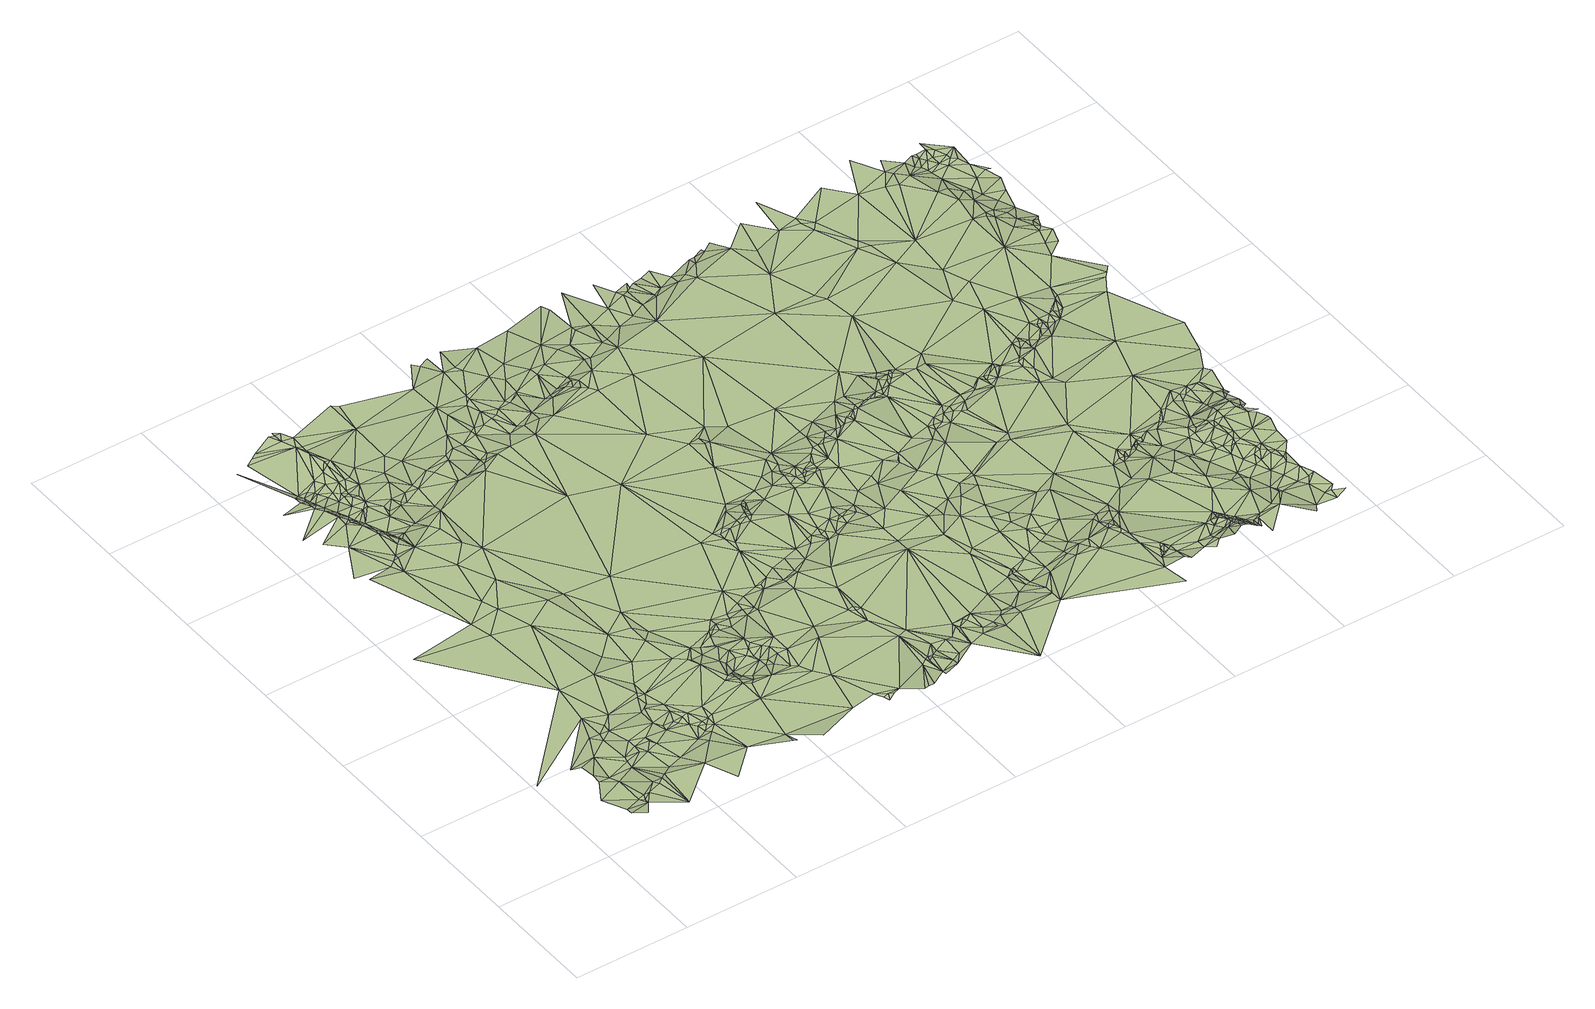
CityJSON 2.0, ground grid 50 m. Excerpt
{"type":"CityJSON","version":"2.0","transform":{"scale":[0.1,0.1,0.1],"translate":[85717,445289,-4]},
"CityObjects":{
"terrain1":{"type":"TINRelief","geometry":[{"type":"CompositeSurface","lod":"1","boundaries":[[[0,1,2]],[[3,2,4]],[[3,4,5]],[[0,2,3]],[[6,7,1]],[[6,1,0]],[[8,7,9]],[[0,3,10]],[[0,10,11]],[[6,9,7]],[[12,10,3]],[[6,0,11]],[[13,14,15]],[[11,10,12]],[[13,15,8]],[[13,8,9]],[[12,3,16]],[[6,11,17]],[[11,12,17]],[[6,18,9]],[[19,14,13]],[[12,16,20]],[[13,9,21]],[[12,20,17]],[[6,17,18]],[[18,21,9]],[[22,23,24]],[[25,20,16]],[[24,14,19]],[[17,20,25]],[[17,25,18]],[[13,21,26]],[[25,16,27]],[[13,26,28]],[[19,13,28]],[[25,27,18]],[[29,21,18]],[[29,26,21]],[[27,30,18]],[[19,28,31]],[[32,27,16]],[[28,26,33]],[[24,19,31]],[[29,34,26]],[[35,29,18]],[[30,35,18]],[[33,26,34]],[[31,28,36]],[[28,33,36]],[[24,31,37]],[[37,31,36]],[[35,34,29]],[[32,30,27]],[[38,33,34]],[[39,35,30]],[[35,40,34]],[[24,37,41]],[[37,36,41]],[[38,34,40]],[[22,42,43]],[[39,30,32]],[[22,24,41]],[[44,35,39]],[[44,40,35]],[[36,33,45]],[[38,40,44]],[[38,45,33]],[[46,43,42]],[[41,36,47]],[[38,44,48]],[[49,44,39]],[[47,36,45]],[[50,39,32]],[[38,48,45]],[[22,41,51]],[[48,44,49]],[[52,53,32]],[[49,39,50]],[[45,48,54]],[[55,41,47]],[[47,45,56]],[[57,54,48]],[[50,32,53]],[[58,41,55]],[[58,51,41]],[[59,45,54]],[[22,60,42]],[[57,48,61]],[[59,56,45]],[[48,49,62]],[[63,47,56]],[[64,65,46]],[[59,54,57]],[[61,48,62]],[[22,51,60]],[[55,47,63]],[[66,67,68]],[[49,50,69]],[[46,42,70]],[[57,61,71]],[[72,63,56]],[[73,62,49]],[[73,49,74]],[[49,69,74]],[[66,65,64]],[[72,56,59]],[[59,57,71]],[[69,50,53]],[[61,62,71]],[[55,63,75]],[[58,55,75]],[[72,75,63]],[[76,51,58]],[[73,74,77]],[[73,78,62]],[[79,71,62]],[[79,59,71]],[[64,46,80]],[[72,59,79]],[[74,69,81]],[[79,62,78]],[[76,58,75]],[[73,77,78]],[[81,69,53]],[[77,74,81]],[[70,42,60]],[[80,46,70]],[[82,67,66]],[[83,84,67]],[[82,66,64]],[[77,85,78]],[[79,78,85]],[[77,81,85]],[[72,79,86]],[[87,67,82]],[[51,88,60]],[[82,64,89]],[[90,51,76]],[[91,92,93]],[[94,85,81]],[[79,85,86]],[[95,91,93]],[[83,95,84]],[[87,82,89]],[[96,81,53]],[[90,88,51]],[[97,98,99]],[[97,99,92]],[[86,85,94]],[[100,67,87]],[[83,67,101]],[[89,64,102]],[[64,80,103]],[[100,101,67]],[[76,75,104]],[[72,105,75]],[[96,53,106]],[[87,89,102]],[[107,98,97]],[[108,109,98]],[[109,110,111]],[[80,70,112]],[[108,98,107]],[[113,97,92]],[[114,100,87]],[[113,107,97]],[[83,115,95]],[[95,116,91]],[[70,60,117]],[[118,60,88]],[[83,119,115]],[[91,120,92]],[[102,64,103]],[[83,101,119]],[[121,109,108]],[[122,94,81]],[[114,87,102]],[[120,113,92]],[[123,108,107]],[[72,86,105]],[[113,124,107]],[[121,110,109]],[[95,125,116]],[[116,126,91]],[[123,107,124]],[[101,127,119]],[[128,115,119]],[[123,121,108]],[[90,76,104]],[[126,120,91]],[[115,129,95]],[[127,128,119]],[[120,124,113]],[[100,130,101]],[[90,118,88]],[[125,126,116]],[[129,125,95]],[[114,131,100]],[[103,80,112]],[[100,132,130]],[[128,133,115]],[[134,127,101]],[[100,131,132]],[[134,101,130]],[[122,81,96]],[[135,131,114]],[[96,106,136]],[[133,129,115]],[[137,86,94]],[[127,138,128]],[[139,110,121]],[[135,114,102]],[[129,126,125]],[[138,133,128]],[[134,138,127]],[[123,140,121]],[[141,130,132]],[[123,124,142]],[[112,70,117]],[[131,141,132]],[[120,143,124]],[[134,130,141]],[[117,60,118]],[[135,144,131]],[[135,102,145]],[[126,146,120]],[[147,141,131]],[[140,139,121]],[[144,147,131]],[[135,145,144]],[[123,142,140]],[[104,75,148]],[[129,149,126]],[[142,124,143]],[[150,110,139]],[[151,129,133]],[[151,133,138]],[[146,143,120]],[[152,145,102]],[[151,138,134]],[[75,105,148]],[[152,141,147]],[[152,144,145]],[[152,147,144]],[[149,146,126]],[[153,154,110]],[[90,155,118]],[[140,150,139]],[[134,141,156]],[[151,149,129]],[[157,142,143]],[[142,158,140]],[[137,94,122]],[[102,103,159]],[[160,105,86]],[[157,143,146]],[[90,104,155]],[[153,161,154]],[[160,86,137]],[[151,134,162]],[[157,158,142]],[[152,163,141]],[[158,150,140]],[[150,153,110]],[[149,164,146]],[[157,146,165]],[[152,102,166]],[[134,156,162]],[[165,146,164]],[[167,103,112]],[[153,168,161]],[[156,141,163]],[[149,169,164]],[[151,170,149]],[[112,117,171]],[[117,118,171]],[[170,169,149]],[[165,164,172]],[[157,173,158]],[[157,165,173]],[[151,162,170]],[[174,150,158]],[[169,172,164]],[[118,155,175]],[[165,172,176]],[[102,159,177]],[[102,177,166]],[[173,165,176]],[[178,172,169]],[[152,166,163]],[[173,174,158]],[[178,169,170]],[[167,159,103]],[[179,180,168]],[[156,181,162]],[[181,170,162]],[[174,182,150]],[[153,179,168]],[[167,112,171]],[[156,163,183]],[[184,181,156]],[[150,182,153]],[[173,176,185]],[[96,186,187]],[[118,175,188]],[[171,118,188]],[[173,189,174]],[[176,172,190]],[[160,191,105]],[[192,155,104]],[[163,166,183]],[[178,190,172]],[[148,105,193]],[[178,170,190]],[[122,96,187]],[[192,104,148]],[[160,137,194]],[[173,185,189]],[[175,155,195]],[[160,196,191]],[[137,122,197]],[[198,174,189]],[[198,182,174]],[[179,199,180]],[[184,156,200]],[[160,194,196]],[[201,170,181]],[[185,176,190]],[[156,183,200]],[[184,201,181]],[[202,153,182]],[[192,148,193]],[[203,193,105]],[[204,153,202]],[[192,195,155]],[[185,205,189]],[[206,199,179]],[[191,207,105]],[[208,179,153]],[[198,189,205]],[[198,205,182]],[[202,182,205]],[[209,191,196]],[[206,210,199]],[[185,190,211]],[[185,211,205]],[[212,194,137]],[[208,153,204]],[[188,175,195]],[[212,137,197]],[[206,179,208]],[[184,200,201]],[[213,196,194]],[[209,214,191]],[[207,203,105]],[[203,192,193]],[[213,209,196]],[[197,122,215]],[[216,183,166]],[[213,194,212]],[[217,190,170]],[[218,191,214]],[[218,207,191]],[[216,177,159]],[[217,170,201]],[[213,214,209]],[[216,166,177]],[[216,159,167]],[[211,190,219]],[[211,219,205]],[[200,220,201]],[[221,200,183]],[[203,222,192]],[[213,212,223]],[[224,220,200]],[[212,197,215]],[[225,201,220]],[[167,171,226]],[[227,203,207]],[[221,183,216]],[[218,214,228]],[[223,212,215]],[[229,195,192]],[[224,225,220]],[[226,171,188]],[[227,222,203]],[[221,224,200]],[[218,230,207]],[[219,190,231]],[[213,232,214]],[[217,201,225]],[[233,204,202]],[[233,202,205]],[[217,231,190]],[[213,223,232]],[[229,192,222]],[[227,207,230]],[[234,188,195]],[[233,208,204]],[[215,122,235]],[[218,228,230]],[[227,236,222]],[[228,214,237]],[[223,215,238]],[[233,205,219]],[[239,225,224]],[[236,240,222]],[[221,239,224]],[[122,187,241]],[[232,237,214]],[[242,217,225]],[[223,238,232]],[[228,237,230]],[[240,229,222]],[[242,231,217]],[[234,195,229]],[[242,225,239]],[[243,219,231]],[[244,238,215]],[[122,241,235]],[[227,245,236]],[[227,230,245]],[[237,246,230]],[[244,215,247]],[[245,240,236]],[[248,237,232]],[[232,238,249]],[[244,249,238]],[[240,250,229]],[[248,246,237]],[[215,251,247]],[[221,216,252]],[[233,219,243]],[[246,245,230]],[[216,167,253]],[[242,254,231]],[[215,235,251]],[[255,250,240]],[[256,208,233]],[[248,232,257]],[[255,240,245]],[[250,258,229]],[[259,249,244]],[[248,257,246]],[[221,252,239]],[[260,232,249]],[[242,239,261]],[[259,244,247]],[[243,231,254]],[[234,229,258]],[[255,258,250]],[[246,262,245]],[[257,262,246]],[[226,188,263]],[[257,232,260]],[[260,249,259]],[[187,264,241]],[[234,263,188]],[[242,261,254]],[[255,245,265]],[[255,265,258]],[[266,247,251]],[[267,167,226]],[[259,247,266]],[[268,261,239]],[[234,258,269]],[[270,245,262]],[[260,259,266]],[[257,270,262]],[[268,239,252]],[[269,258,265]],[[257,260,270]],[[234,269,271]],[[216,253,252]],[[245,272,265]],[[260,266,270]],[[256,233,273]],[[251,235,274]],[[264,275,276]],[[270,272,245]],[[276,275,277]],[[278,241,264]],[[274,235,241]],[[269,265,272]],[[266,251,274]],[[261,279,254]],[[267,253,167]],[[276,277,280]],[[234,271,263]],[[278,264,276]],[[268,281,261]],[[269,282,271]],[[268,252,281]],[[278,276,280]],[[269,272,282]],[[283,233,243]],[[281,252,284]],[[270,266,285]],[[282,286,271]],[[261,281,279]],[[283,243,254]],[[270,287,272]],[[253,284,252]],[[286,263,271]],[[272,288,282]],[[289,273,233]],[[279,290,254]],[[266,274,285]],[[282,288,286]],[[272,287,288]],[[270,285,287]],[[226,263,291]],[[292,281,284]],[[286,293,263]],[[286,288,293]],[[294,284,253]],[[279,281,295]],[[278,296,241]],[[294,292,284]],[[274,241,296]],[[292,295,281]],[[283,254,290]],[[287,297,288]],[[263,293,298]],[[279,295,290]],[[278,299,300]],[[288,297,293]],[[267,226,301]],[[294,253,302]],[[303,292,294]],[[292,304,295]],[[289,233,283]],[[302,253,267]],[[299,305,300]],[[304,290,295]],[[287,285,306]],[[301,226,291]],[[303,294,302]],[[293,297,298]],[[303,307,292]],[[292,307,304]],[[285,274,308]],[[305,309,300]],[[287,306,297]],[[303,302,307]],[[278,300,296]],[[263,298,310]],[[298,297,311]],[[312,290,304]],[[307,313,304]],[[309,314,300]],[[302,267,315]],[[298,311,316]],[[263,310,291]],[[311,297,316]],[[302,315,307]],[[274,296,308]],[[313,312,304]],[[317,290,312]],[[283,290,317]],[[306,285,318]],[[314,319,300]],[[315,313,307]],[[285,308,318]],[[320,319,314]],[[316,297,321]],[[310,298,316]],[[296,300,319]],[[322,297,306]],[[320,323,319]],[[322,321,297]],[[314,324,325]],[[313,326,312]],[[320,314,327]],[[317,312,326]],[[296,319,323]],[[320,327,323]],[[315,267,328]],[[327,329,323]],[[327,314,330]],[[331,326,313]],[[316,321,332]],[[315,333,313]],[[314,325,330]],[[283,317,334]],[[329,335,323]],[[310,316,332]],[[296,323,335]],[[317,326,334]],[[327,330,329]],[[328,267,301]],[[318,308,336]],[[291,310,337]],[[322,306,338]],[[333,331,313]],[[308,296,339]],[[318,336,340]],[[291,337,341]],[[329,330,342]],[[322,338,321]],[[336,308,343]],[[289,283,344]],[[329,342,335]],[[301,291,341]],[[306,318,345]],[[296,335,339]],[[308,339,343]],[[336,343,340]],[[346,326,331]],[[332,321,347]],[[318,340,345]],[[315,328,333]],[[330,325,348]],[[349,337,310]],[[346,334,326]],[[283,334,350]],[[306,345,338]],[[330,348,342]],[[351,352,289]],[[321,338,347]],[[310,332,353]],[[337,354,341]],[[340,343,345]],[[333,355,331]],[[356,335,342]],[[356,339,335]],[[346,331,355]],[[354,357,341]],[[332,347,353]],[[351,289,344]],[[344,283,350]],[[356,342,348]],[[358,337,349]],[[358,354,337]],[[359,355,333]],[[346,360,334]],[[348,325,361]],[[349,310,362]],[[358,357,354]],[[328,363,333]],[[364,346,355]],[[334,360,350]],[[359,333,363]],[[356,365,339]],[[359,364,355]],[[310,353,362]],[[347,338,366]],[[367,341,357]],[[368,360,346]],[[358,349,369]],[[301,341,370]],[[364,368,346]],[[353,347,366]],[[356,348,361]],[[338,345,371]],[[358,372,357]],[[359,368,364]],[[373,339,365]],[[351,344,374]],[[356,361,365]],[[338,371,366]],[[375,363,328]],[[349,376,369]],[[358,369,372]],[[359,363,377]],[[367,357,372]],[[353,366,362]],[[349,362,376]],[[368,378,360]],[[370,341,367]],[[344,350,379]],[[359,377,368]],[[380,350,360]],[[365,361,381]],[[375,377,363]],[[373,365,381]],[[382,372,369]],[[375,328,383]],[[328,301,384]],[[344,379,385]],[[386,343,339]],[[368,387,378]],[[344,385,388]],[[381,361,389]],[[378,380,360]],[[367,372,390]],[[368,377,387]],[[382,369,376]],[[379,350,380]],[[366,391,362]],[[382,390,372]],[[373,381,389]],[[386,345,343]],[[389,361,392]],[[375,383,377]],[[382,376,393]],[[373,389,394]],[[361,395,392]],[[371,396,366]],[[397,367,390]],[[382,393,390]],[[370,367,397]],[[301,370,398]],[[399,362,391]],[[378,387,400]],[[387,377,401]],[[402,390,393]],[[386,339,373]],[[402,403,390]],[[328,384,383]],[[376,362,404]],[[389,392,405]],[[389,406,394]],[[397,390,403]],[[386,371,345]],[[366,396,391]],[[373,394,407]],[[389,405,406]],[[379,408,385]],[[378,409,380]],[[387,401,400]],[[370,397,410]],[[404,362,399]],[[411,403,402]],[[378,400,409]],[[376,404,393]],[[385,408,388]],[[383,412,377]],[[397,403,411]],[[399,391,413]],[[377,414,401]],[[394,406,407]],[[415,405,392]],[[379,380,408]],[[416,392,395]],[[402,393,417]],[[397,411,410]],[[406,405,407]],[[413,391,396]],[[377,412,414]],[[371,418,396]],[[401,414,400]],[[411,402,417]],[[384,301,419]],[[416,415,392]],[[404,399,413]],[[370,410,420]],[[301,398,419]],[[421,407,405]],[[421,405,415]],[[393,404,417]],[[410,411,417]],[[380,409,422]],[[413,396,423]],[[386,373,407]],[[413,423,424]],[[416,421,415]],[[404,413,424]],[[370,420,398]],[[380,422,408]],[[425,407,421]],[[426,409,400]],[[414,412,427]],[[423,396,428]],[[410,417,420]],[[429,400,414]],[[423,428,424]],[[416,395,430]],[[383,431,412]],[[432,418,371]],[[425,421,416]],[[428,396,433]],[[396,418,433]],[[404,424,434]],[[425,435,407]],[[422,409,426]],[[429,414,427]],[[412,436,427]],[[437,383,384]],[[438,424,428]],[[426,400,429]],[[386,432,371]],[[439,407,435]],[[425,416,430]],[[438,428,433]],[[420,417,440]],[[434,424,438]],[[383,441,431]],[[436,442,427]],[[429,427,442]],[[404,443,417]],[[412,444,436]],[[437,441,383]],[[433,418,445]],[[386,407,439]],[[398,420,446]],[[404,434,443]],[[412,431,444]],[[438,433,447]],[[425,448,435]],[[408,422,449]],[[420,440,446]],[[447,433,445]],[[425,430,448]],[[440,417,443]],[[436,450,442]],[[430,395,451]],[[439,435,452]],[[419,398,453]],[[434,438,454]],[[429,442,455]],[[435,448,452]],[[436,444,450]],[[438,447,456]],[[457,445,418]],[[426,429,458]],[[450,455,442]],[[398,459,453]],[[422,426,460]],[[447,445,461]],[[432,457,418]],[[438,456,454]],[[444,431,462]],[[447,461,456]],[[384,419,463]],[[450,444,462]],[[429,455,458]],[[398,446,464]],[[419,453,465]],[[446,440,466]],[[441,462,431]],[[440,443,467]],[[439,452,468]],[[398,464,459]],[[450,462,455]],[[452,448,468]],[[434,454,469]],[[440,467,470]],[[434,469,443]],[[465,453,459]],[[466,440,470]],[[461,445,471]],[[456,461,472]],[[449,422,460]],[[454,456,472]],[[426,458,460]],[[463,419,465]],[[430,473,448]],[[386,439,474]],[[475,445,457]],[[437,384,476]],[[464,446,466]],[[437,477,441]],[[441,477,462]],[[475,471,445]],[[461,471,472]],[[467,443,478]],[[455,462,477]],[[466,470,479]],[[463,465,459]],[[439,468,480]],[[470,467,481]],[[482,454,472]],[[470,483,479]],[[386,484,432]],[[458,455,485]],[[467,478,481]],[[466,479,486]],[[469,478,443]],[[384,463,476]],[[470,481,483]],[[468,448,473]],[[474,439,480]],[[482,472,471]],[[482,469,454]],[[464,466,486]],[[482,471,475]],[[430,451,473]],[[483,487,479]],[[459,464,488]],[[460,458,489]],[[481,478,490]],[[491,475,457]],[[455,477,485]],[[486,479,487]],[[483,481,487]],[[432,492,457]],[[463,459,493]],[[386,474,484]],[[481,490,494]],[[437,476,477]],[[489,458,485]],[[481,494,487]],[[464,486,488]],[[482,475,491]],[[480,468,495]],[[493,459,488]],[[490,478,496]],[[496,478,469]],[[494,490,497]],[[488,486,487]],[[482,498,469]],[[468,499,495]],[[500,487,494]],[[468,473,499]],[[500,494,497]],[[497,490,496]],[[501,480,495]],[[474,480,502]],[[484,492,432]],[[482,491,498]],[[492,491,457]],[[460,489,503]],[[502,480,501]],[[477,504,485]],[[505,496,469]],[[449,460,506]],[[501,495,507]],[[507,495,499]],[[508,474,502]],[[509,487,500]],[[510,500,497]],[[484,474,508]],[[489,485,503]],[[510,497,496]],[[501,507,511]],[[502,501,512]],[[513,488,487]],[[501,511,512]],[[514,469,498]],[[503,485,504]],[[510,496,505]],[[505,469,514]],[[515,500,510]],[[451,516,473]],[[509,500,515]],[[513,487,509]],[[499,473,516]],[[477,517,504]],[[507,499,516]],[[460,503,518]],[[508,502,519]],[[477,476,517]],[[502,512,519]],[[520,498,491]],[[512,511,519]],[[510,505,514]],[[511,507,521]],[[513,509,515]],[[522,488,513]],[[484,508,523]],[[515,510,524]],[[503,504,525]],[[484,526,492]],[[492,527,491]],[[460,518,528]],[[529,493,488]],[[460,528,506]],[[507,516,521]],[[514,498,530]],[[510,514,524]],[[513,515,524]],[[511,521,519]],[[520,491,527]],[[522,531,488]],[[530,498,520]],[[532,463,493]],[[484,523,526]],[[508,519,533]],[[503,534,518]],[[532,476,463]],[[517,525,504]],[[503,525,534]],[[522,513,524]],[[531,535,488]],[[492,526,536]],[[451,537,516]],[[523,508,533]],[[492,536,527]],[[522,524,538]],[[519,521,539]],[[529,488,535]],[[522,538,531]],[[538,524,540]],[[533,519,539]],[[517,541,525]],[[524,514,542]],[[543,518,534]],[[526,544,536]],[[514,530,545]],[[543,534,525]],[[516,546,521]],[[523,544,526]],[[527,536,544]],[[532,517,476]],[[530,520,545]],[[538,547,531]],[[538,540,547]],[[543,525,541]],[[540,524,542]],[[539,521,548]],[[520,527,549]],[[532,493,529]],[[523,533,550]],[[517,551,541]],[[542,514,545]],[[552,531,547]],[[533,539,553]],[[543,554,518]],[[531,555,535]],[[451,556,537]],[[547,540,542]],[[516,537,546]],[[521,546,548]],[[523,557,544]],[[539,548,558]],[[543,541,551]],[[553,539,558]],[[552,547,559]],[[520,560,545]],[[552,555,531]],[[529,535,555]],[[547,542,559]],[[550,533,561]],[[523,550,562]],[[527,544,563]],[[520,549,560]],[[523,562,557]],[[533,553,561]],[[552,559,564]],[[527,563,549]],[[559,542,564]],[[451,565,556]],[[552,564,555]],[[550,561,566]],[[553,558,567]],[[568,551,517]],[[543,569,554]],[[570,558,548]],[[550,566,562]],[[544,557,571]],[[542,545,572]],[[543,551,569]],[[564,542,573]],[[560,574,545]],[[451,575,565]],[[548,546,576]],[[532,568,517]],[[537,576,546]],[[570,567,558]],[[545,574,572]],[[553,567,577]],[[544,571,563]],[[573,542,578]],[[561,553,579]],[[580,555,564]],[[560,549,572]],[[560,572,574]],[[570,548,576]],[[561,579,566]],[[562,581,557]],[[529,555,582]],[[579,553,577]],[[537,583,576]],[[580,564,573]],[[542,572,584]],[[542,584,578]],[[537,556,583]],[[571,557,581]],[[569,551,585]],[[580,573,578]],[[577,567,586]],[[570,586,567]],[[568,585,551]],[[570,576,587]],[[582,555,580]],[[576,583,587]],[[580,578,588]],[[562,566,589]],[[563,571,590]],[[579,577,586]],[[587,583,556]],[[588,578,584]],[[571,581,591]],[[549,563,592]],[[572,549,593]],[[562,589,581]],[[588,584,594]],[[532,529,595]],[[580,588,596]],[[566,579,589]],[[597,569,585]],[[584,572,598]],[[571,591,590]],[[569,599,600]],[[588,594,596]],[[568,601,585]],[[584,596,594]],[[570,587,602]],[[582,580,596]],[[587,556,603]],[[597,599,569]],[[570,602,586]],[[592,563,590]],[[529,582,595]],[[584,604,596]],[[597,585,601]],[[589,591,581]],[[572,593,598]],[[584,598,604]],[[556,565,605]],[[579,586,606]],[[549,592,593]],[[582,596,607]],[[607,596,604]],[[556,608,603]],[[556,605,608]],[[609,601,568]],[[610,587,603]],[[582,607,611]],[[597,612,599]],[[613,587,610]],[[597,601,612]],[[589,579,606]],[[605,565,614]],[[602,587,613]],[[607,604,615]],[[616,599,612]],[[532,617,568]],[[618,614,565]],[[611,607,615]],[[586,602,619]],[[612,601,620]],[[605,614,621]],[[590,591,622]],[[610,603,623]],[[624,615,604]],[[606,586,619]],[[605,625,608]],[[608,626,603]],[[593,627,598]],[[628,604,598]],[[614,629,621]],[[613,610,623]],[[609,620,601]],[[623,603,630]],[[616,612,631]],[[582,611,595]],[[626,630,603]],[[632,629,614]],[[625,626,608]],[[612,620,631]],[[589,633,591]],[[605,621,634]],[[605,634,625]],[[609,568,635]],[[636,632,614]],[[619,602,613]],[[618,636,614]],[[629,637,621]],[[638,613,623]],[[638,623,630]],[[611,615,639]],[[640,631,620]],[[593,592,641]],[[632,637,629]],[[638,630,626]],[[628,624,604]],[[592,590,622]],[[628,598,627]],[[637,634,621]],[[593,641,627]],[[639,615,624]],[[642,636,618]],[[643,626,625]],[[644,637,632]],[[609,645,620]],[[619,613,646]],[[644,632,636]],[[638,646,613]],[[644,634,637]],[[640,620,645]],[[532,595,617]],[[589,606,633]],[[638,626,643]],[[647,639,624]],[[648,627,641]],[[647,624,628]],[[611,639,649]],[[606,619,650]],[[611,649,595]],[[640,645,651]],[[592,652,641]],[[653,627,648]],[[633,654,591]],[[642,655,636]],[[647,656,639]],[[638,643,646]],[[591,654,622]],[[628,627,653]],[[609,635,645]],[[648,641,657]],[[647,628,656]],[[568,658,635]],[[619,646,650]],[[644,636,659]],[[606,650,633]],[[592,622,652]],[[660,639,656]],[[653,648,657]],[[650,646,643]],[[641,652,657]],[[661,651,645]],[[634,662,625]],[[617,658,568]],[[659,636,655]],[[660,663,639]],[[628,664,656]],[[663,649,639]],[[644,662,634]],[[660,656,664]],[[665,653,657]],[[643,625,662]],[[628,653,666]],[[667,661,645]],[[667,645,635]],[[665,657,652]],[[595,649,668]],[[660,669,663]],[[670,649,663]],[[660,664,669]],[[628,666,664]],[[665,666,653]],[[650,643,671]],[[670,668,649]],[[644,659,662]],[[633,650,671]],[[665,652,672]],[[652,622,673]],[[659,655,674]],[[675,670,663]],[[655,676,677]],[[675,663,669]],[[667,635,678]],[[669,664,679]],[[675,668,670]],[[665,680,666]],[[655,677,674]],[[622,654,673]],[[675,669,679]],[[672,652,681]],[[665,672,680]],[[635,658,678]],[[659,674,682]],[[652,673,681]],[[675,679,683]],[[684,668,675]],[[664,666,685]],[[679,664,685]],[[659,682,662]],[[684,675,683]],[[684,686,668]],[[683,679,685]],[[667,678,687]],[[681,673,688]],[[689,671,643]],[[680,672,690]],[[680,691,666]],[[633,671,692]],[[677,693,674]],[[694,595,668]],[[684,683,686]],[[672,681,690]],[[674,695,682]],[[658,696,678]],[[643,662,697]],[[677,698,693]],[[633,699,654]],[[686,683,685]],[[617,595,694]],[[690,681,688]],[[682,700,662]],[[685,666,701]],[[682,695,700]],[[674,693,695]],[[680,690,691]],[[689,643,697]],[[687,678,696]],[[701,666,691]],[[693,698,702]],[[700,703,662]],[[654,704,673]],[[686,685,701]],[[703,705,662]],[[694,668,686]],[[633,692,699]],[[706,703,700]],[[617,707,658]],[[693,702,708]],[[706,705,703]],[[709,692,671]],[[693,710,695]],[[711,700,695]],[[712,688,673]],[[693,708,713]],[[709,671,689]],[[705,697,662]],[[693,713,710]],[[711,706,700]],[[714,708,702]],[[706,715,705]],[[687,696,716]],[[710,711,695]],[[691,690,717]],[[714,718,708]],[[708,719,713]],[[690,688,712]],[[715,697,705]],[[658,720,696]],[[711,721,706]],[[718,719,708]],[[722,715,706]],[[713,723,710]],[[701,691,724]],[[721,722,706]],[[686,701,725]],[[719,723,713]],[[714,726,718]],[[727,711,710]],[[728,716,696]],[[722,729,715]],[[730,726,714]],[[715,729,697]],[[723,727,710]],[[711,731,721]],[[654,699,704]],[[718,732,719]],[[724,691,733]],[[691,717,733]],[[727,731,711]],[[726,732,718]],[[721,734,722]],[[709,735,692]],[[719,736,723]],[[731,734,721]],[[734,729,722]],[[734,697,729]],[[736,727,723]],[[732,736,719]],[[730,737,726]],[[690,712,717]],[[737,732,726]],[[727,738,731]],[[694,686,725]],[[617,739,707]],[[736,740,727]],[[741,737,730]],[[701,724,725]],[[728,742,716]],[[617,694,743]],[[738,734,731]],[[658,707,720]],[[744,692,735]],[[740,738,727]],[[617,743,739]],[[732,745,736]],[[728,696,720]],[[737,745,732]],[[746,692,744]],[[745,740,736]],[[745,738,740]],[[741,747,737]],[[709,689,748]],[[746,699,692]],[[724,733,749]],[[689,697,750]],[[751,747,741]],[[733,717,749]],[[737,752,745]],[[744,735,753]],[[750,697,734]],[[747,752,737]],[[709,748,735]],[[753,735,754]],[[746,744,753]],[[755,673,704]],[[735,756,754]],[[757,747,751]],[[758,738,745]],[[712,673,755]],[[749,717,759]],[[717,712,759]],[[753,754,760]],[[757,752,747]],[[746,753,760]],[[689,750,761]],[[758,745,752]],[[756,760,754]],[[728,720,762]],[[689,761,748]],[[763,734,738]],[[735,748,756]],[[757,758,752]],[[746,760,764]],[[725,724,765]],[[749,759,766]],[[764,760,756]],[[749,766,767]],[[724,749,765]],[[704,699,768]],[[746,768,699]],[[759,712,769]],[[770,764,756]],[[766,759,769]],[[766,771,767]],[[750,734,763]],[[720,707,772]],[[748,770,756]],[[758,763,738]],[[757,773,774]],[[746,764,768]],[[761,750,775]],[[766,769,771]],[[749,767,765]],[[770,776,764]],[[761,777,748]],[[757,774,758]],[[761,775,777]],[[776,778,764]],[[765,767,771]],[[779,770,748]],[[779,776,770]],[[712,755,769]],[[771,769,780]],[[768,764,778]],[[779,778,776]],[[775,750,781]],[[765,771,780]],[[782,763,758]],[[774,782,758]],[[779,748,783]],[[777,784,748]],[[779,785,778]],[[786,720,772]],[[780,769,787]],[[750,763,781]],[[694,725,788]],[[768,778,789]],[[790,777,775]],[[785,789,778]],[[772,707,791]],[[787,769,792]],[[779,783,785]],[[755,704,793]],[[783,748,784]],[[765,780,787]],[[739,794,707]],[[765,787,792]],[[743,794,739]],[[790,784,777]],[[768,789,795]],[[792,769,796]],[[785,795,789]],[[743,694,797]],[[769,755,796]],[[775,781,798]],[[790,775,799]],[[785,783,795]],[[800,781,763]],[[801,763,782]],[[802,782,774]],[[799,775,798]],[[725,765,803]],[[804,784,790]],[[704,768,805]],[[804,790,799]],[[786,772,791]],[[798,781,800]],[[800,763,806]],[[765,792,807]],[[768,795,808]],[[783,809,795]],[[792,796,810]],[[802,801,782]],[[796,755,811]],[[801,806,763]],[[755,812,811]],[[755,793,812]],[[783,784,813]],[[792,810,814]],[[802,774,815]],[[816,774,817]],[[798,800,806]],[[804,813,784]],[[707,818,791]],[[816,815,774]],[[704,805,793]],[[796,819,810]],[[796,811,819]],[[783,813,809]],[[804,799,820]],[[792,814,807]],[[802,821,801]],[[808,795,809]],[[802,815,821]],[[810,819,814]],[[822,799,798]],[[768,808,823]],[[788,725,803]],[[798,806,824]],[[804,825,813]],[[826,811,812]],[[707,794,818]],[[804,820,825]],[[801,827,806]],[[694,788,797]],[[826,819,811]],[[822,820,799]],[[828,801,821]],[[829,808,809]],[[830,821,815]],[[826,814,819]],[[765,807,803]],[[831,822,798]],[[832,809,813]],[[743,797,794]],[[814,833,807]],[[831,798,824]],[[832,829,809]],[[816,834,815]],[[827,824,806]],[[835,813,825]],[[826,833,814]],[[828,827,801]],[[825,820,836]],[[829,823,808]],[[835,832,813]],[[828,821,830]],[[768,823,805]],[[822,837,820]],[[837,836,820]],[[833,838,807]],[[834,830,815]],[[822,839,837]],[[840,807,838]],[[816,841,834]],[[842,833,826]],[[835,843,832]],[[844,841,816]],[[831,845,822]],[[846,835,825]],[[846,825,836]],[[847,838,833]],[[848,831,824]],[[842,847,833]],[[827,849,824]],[[826,812,850]],[[845,839,822]],[[829,851,823]],[[852,829,832]],[[853,836,837]],[[791,854,855]],[[832,843,856]],[[791,818,857]],[[840,838,847]],[[848,824,849]],[[791,857,854]],[[839,858,837]],[[859,812,793]],[[803,807,840]],[[860,843,835]],[[828,861,827]],[[852,851,829]],[[848,862,831]],[[842,863,847]],[[840,847,863]],[[862,845,831]],[[852,832,856]],[[827,864,849]],[[842,826,865]],[[853,846,836]],[[845,858,839]],[[858,853,837]],[[846,860,835]],[[834,866,830]],[[828,830,867]],[[868,856,843]],[[848,849,869]],[[844,870,841]],[[842,865,863]],[[871,834,841]],[[872,858,845]],[[860,868,843]],[[861,873,827]],[[873,864,827]],[[866,867,830]],[[848,869,862]],[[874,869,849]],[[828,867,861]],[[868,852,856]],[[870,871,841]],[[862,872,845]],[[874,849,864]],[[875,866,834]],[[844,876,870]],[[857,818,877]],[[853,878,846]],[[879,853,858]],[[840,863,880]],[[854,857,877]],[[871,875,834]],[[879,858,872]],[[865,826,850]],[[846,881,860]],[[851,882,823]],[[869,883,862]],[[878,881,846]],[[881,868,860]],[[852,884,851]],[[818,794,885]],[[879,878,853]],[[883,872,862]],[[803,840,880]],[[874,883,869]],[[875,867,866]],[[877,818,885]],[[874,864,886]],[[873,886,864]],[[865,887,863]],[[888,873,861]],[[888,861,867]],[[874,886,883]],[[797,889,794]],[[850,812,859]],[[885,794,889]],[[888,886,873]],[[859,793,805]],[[823,882,805]],[[865,850,890]],[[879,872,891]],[[892,878,879]],[[892,881,878]],[[893,852,868]],[[851,884,882]],[[891,872,883]],[[881,894,868]],[[788,803,895]],[[788,896,797]],[[865,890,887]],[[887,880,863]],[[852,897,884]],[[898,883,886]],[[892,879,891]],[[892,894,881]],[[894,893,868]],[[890,850,899]],[[898,886,888]],[[900,897,852]],[[893,901,852]],[[890,899,887]],[[788,895,896]],[[884,897,902]],[[887,903,880]],[[901,904,852]],[[882,884,902]],[[904,900,852]],[[905,854,877]],[[803,880,906]],[[891,883,907]],[[903,908,880]],[[909,903,887]],[[797,910,889]],[[907,883,898]],[[899,909,887]],[[885,889,910]],[[902,897,911]],[[882,912,805]],[[895,803,906]],[[899,850,913]],[[909,908,903]],[[892,914,894]],[[900,911,897]],[[892,891,915]],[[916,909,899]],[[882,902,912]],[[797,896,910]],[[908,906,880]],[[916,908,909]],[[917,893,894]],[[877,885,918]],[[917,901,893]],[[902,911,912]],[[916,899,913]],[[913,850,919]],[[900,920,911]],[[892,915,914]],[[921,904,901]],[[922,908,916]],[[914,917,894]],[[891,907,923]],[[911,920,912]],[[850,859,919]],[[891,924,915]],[[925,900,904]],[[922,916,913]],[[922,906,908]],[[917,921,901]],[[891,926,924]],[[891,923,926]],[[925,920,900]],[[915,927,914]],[[922,913,919]],[[921,925,904]],[[928,917,914]],[[929,805,912]],[[927,928,914]],[[920,930,912]],[[885,910,918]],[[905,877,918]],[[922,919,931]],[[932,927,915]],[[927,933,928]],[[925,930,920]],[[934,921,917]],[[928,934,917]],[[930,935,912]],[[922,936,906]],[[931,919,937]],[[921,938,925]],[[939,938,921]],[[933,934,928]],[[934,939,921]],[[922,931,936]],[[937,919,940]],[[925,935,930]],[[941,896,895]],[[859,805,942]],[[938,943,925]],[[943,935,925]],[[936,931,937]],[[929,912,935]],[[939,944,938]],[[941,895,906]],[[944,943,938]],[[936,937,940]],[[945,906,936]],[[942,805,929]],[[946,910,896]],[[947,936,940]],[[943,948,935]],[[949,919,859]],[[929,935,948]],[[945,936,947]],[[949,940,919]],[[941,906,945]],[[910,950,918]],[[949,947,940]],[[946,896,941]],[[910,951,950]],[[859,942,952]],[[945,947,953]],[[949,859,952]],[[910,954,951]],[[918,950,955]],[[956,941,945]],[[946,957,910]],[[918,955,958]],[[949,953,947]],[[910,957,954]],[[956,945,959]],[[950,951,960]],[[945,953,959]],[[946,941,961]],[[950,960,955]],[[962,941,956]],[[941,963,961]],[[964,963,941]],[[951,965,960]],[[951,954,965]],[[966,964,941]],[[946,961,967]],[[966,941,962]],[[955,960,968]],[[946,969,957]],[[946,967,969]],[[963,967,961]],[[962,956,970]],[[971,955,968]],[[956,959,972]],[[965,968,960]],[[973,954,957]],[[963,974,967]],[[964,975,963]],[[976,965,954]],[[974,969,967]],[[976,954,973]],[[973,957,977]],[[966,978,964]],[[979,974,963]],[[977,957,969]],[[978,975,964]],[[980,968,965]],[[975,979,963]],[[962,970,981]],[[966,962,981]],[[982,980,965]],[[983,965,976]],[[984,965,983]],[[984,982,965]],[[976,973,977]],[[985,978,966]],[[974,986,969]],[[987,975,978]],[[988,977,969]],[[985,966,981]],[[980,989,968]],[[985,987,978]],[[990,974,979]],[[990,979,975]],[[988,969,991]],[[976,977,988]],[[969,986,991]],[[982,992,980]],[[990,986,974]],[[985,993,987]],[[987,994,975]],[[992,989,980]],[[984,995,982]],[[990,975,994]],[[984,983,996]],[[983,976,997]],[[987,993,994]],[[995,992,982]],[[992,998,989]],[[976,988,999]],[[984,996,995]],[[988,991,999]],[[983,997,996]],[[991,986,1000]],[[976,999,997]],[[1001,998,992]],[[990,1000,986]],[[995,1001,992]],[[996,1002,995]],[[1002,1001,995]],[[999,991,1003]],[[1004,996,997]],[[991,1000,1003]],[[1005,1002,996]],[[1002,1006,1001]],[[1005,996,1004]],[[997,999,1007]],[[1005,1006,1002]],[[1008,1001,1006]],[[1004,997,1009]],[[1009,997,1007]],[[1007,999,1010]],[[1010,999,1003]],[[1008,1006,1011]],[[1005,1004,1011]],[[1005,1011,1006]],[[1004,1009,1011]],[[1007,1010,1012]],[[1009,1007,1011]]]}]}
},
"vertices":[
[279,200,17],[166,280,11],[214,180,12],[295,160,22],[212,150,17],[258,110,25],[282,330,13],[213,360,24],[215,400,26],[258,360,20],[295,180,20],[303,200,27],[327,200,26],[281,490,20],[169,480,20],[212,470,19],[417,70,25],[372,240,29],[368,370,12],[325,580,28],[390,220,26],[370,400,20],[393,870,30],[9,470,28],[366,690,30],[416,240,26],[372,420,24],[438,260,20],[367,550,20],[439,420,18],[483,290,12],[372,580,25],[594,220,25],[437,490,25],[438,450,24],[471,410,11],[413,580,22],[413,610,28],[501,470,24],[548,310,14],[506,450,17],[460,650,29],[371,1280,28],[57,1330,28],[525,430,10],[572,520,25],[348,1370,30],[575,600,19],[597,470,14],[664,360,13],[687,320,21],[551,870,32],[648,80,30],[774,200,29],[596,490,20],[606,670,29],[595,610,23],[642,490,18],[619,690,32],[662,540,27],[527,1240,26],[659,480,10],[687,450,11],[619,630,20],[324,1770,25],[191,1800,30],[299,1820,25],[237,2000,25],[147,1840,29],[727,360,19],[482,1390,26],[684,490,21],[664,580,28],[706,420,14],[710,380,14],[640,670,29],[641,740,29],[729,400,23],[726,420,26],[708,490,28],[459,1460,26],[753,380,28],[326,1840,25],[300,2110,30],[169,2070,25],[754,420,29],[774,490,28],[350,1860,27],[637,940,27],[349,1840,31],[710,850,27],[280,2220,30],[259,2250,30],[122,2130,26],[777,430,29],[303,2160,31],[933,180,26],[259,2270,30],[237,2310,30],[146,2290,26],[371,2000,29],[348,2070,30],[438,1860,27],[504,1680,30],[845,780,28],[908,690,29],[935,130,30],[258,2290,30],[260,2310,25],[235,2340,31],[261,2360,14],[141,2580,29],[572,1530,30],[280,2270,25],[394,1910,28],[326,2130,29],[302,2180,30],[660,1320,30],[728,1030,29],[324,2110,30],[302,2250,15],[275,2340,11],[977,400,28],[282,2310,12],[290,2290,13],[325,2180,18],[326,2200,14],[349,2090,26],[348,2110,22],[347,2160,12],[372,2020,30],[394,1980,27],[390,2000,26],[355,2130,13],[376,2090,12],[417,1930,26],[952,130,26],[975,510,29],[365,2110,13],[304,2360,14],[323,2340,15],[410,2000,13],[327,2330,14],[349,2290,14],[428,1950,15],[434,1930,20],[370,2250,10],[420,1980,12],[888,740,29],[392,2200,13],[349,2380,33],[416,2160,12],[461,1960,14],[371,2530,82],[209,2610,17],[821,920,30],[473,2070,13],[369,2290,27],[371,2340,34],[595,1780,27],[931,560,29],[236,2620,30],[435,2160,19],[506,1980,12],[394,2250,24],[393,2270,25],[552,1930,25],[639,1710,25],[258,2630,38],[417,2230,26],[440,2180,26],[732,1320,26],[414,2250,27],[412,2310,43],[391,2380,55],[821,1010,29],[416,2270,28],[575,1890,26],[438,2220,27],[349,2590,82],[326,2640,80],[482,2120,22],[392,2470,81],[525,1980,16],[485,2090,19],[438,2310,45],[1045,90,30],[1227,160,26],[844,1110,25],[415,2390,70],[476,2270,31],[955,580,29],[935,790,27],[904,740,19],[978,540,28],[863,960,26],[976,560,27],[1002,490,28],[416,2410,75],[346,2630,81],[545,2100,10],[529,2140,24],[392,2490,82],[953,740,19],[393,2520,82],[437,2400,77],[372,2630,81],[980,670,24],[395,2580,82],[980,590,18],[349,2650,80],[461,2310,44],[1024,510,22],[1007,560,13],[996,600,11],[1091,490,25],[641,1980,23],[575,2220,27],[999,650,17],[503,2340,48],[552,2110,18],[642,2020,14],[972,780,19],[1042,540,12],[573,2100,11],[592,2140,20],[929,1300,28],[1023,740,25],[1047,660,12],[1047,830,26],[1045,700,23],[590,2270,29],[1114,600,12],[617,2490,80],[1090,880,26],[1227,420,27],[1021,760,18],[1090,650,11],[1115,560,14],[654,2140,13],[1040,810,18],[1271,360,28],[640,2160,20],[641,2340,39],[1137,540,22],[1127,720,28],[1113,670,21],[1178,490,28],[1109,630,11],[1137,580,18],[1068,830,24],[1202,470,28],[800,2090,12],[909,2070,25],[685,2290,29],[1088,820,19],[616,2650,82],[1160,650,25],[1092,850,27],[1181,580,25],[1180,630,24],[732,2200,20],[1135,690,26],[1223,990,27],[1338,180,26],[1136,810,18],[1226,580,25],[1070,1770,28],[755,2180,13],[1155,850,21],[1227,670,24],[1158,870,27],[1223,830,20],[640,2630,83],[1357,560,29],[1361,150,21],[1383,150,27],[1375,130,14],[1433,150,27],[842,2230,19],[1402,140,28],[839,2210,12],[1227,870,18],[956,2450,45],[843,2090,17],[1383,630,24],[1227,900,25],[1270,830,23],[1268,850,20],[929,2560,73],[912,2320,24],[1316,1260,28],[935,2140,13],[1267,920,27],[933,2110,20],[888,2250,18],[1608,400,26],[1361,920,18],[1336,940,26],[1519,110,13],[1589,220,16],[1270,1710,28],[1002,2120,24],[955,2130,17],[933,2250,12],[1539,110,14],[1449,850,24],[980,2160,12],[1563,540,27],[1563,110,16],[1405,1140,28],[1361,940,26],[1001,2290,18],[1008,2270,11],[1630,150,13],[1065,2130,23],[1401,960,26],[973,2400,35],[1541,630,27],[1609,230,26],[1628,230,12],[1450,920,17],[1450,900,24],[1626,240,25],[1632,130,17],[1698,150,18],[1023,2300,17],[1647,240,15],[1179,2130,27],[1652,240,23],[1700,180,14],[1065,2300,11],[1452,990,26],[1114,2200,13],[1067,2410,29],[1675,290,29],[1564,610,27],[1404,1230,27],[1517,920,24],[1646,410,29],[1562,630,32],[1384,1280,27],[1680,260,15],[1585,610,27],[1081,2580,67],[1584,760,24],[1092,2360,22],[1515,940,18],[1741,200,13],[1424,1190,27],[1092,2450,36],[1025,2650,74],[997,2670,81],[1519,1010,26],[1405,1260,28],[1110,2310,13],[1737,280,27],[1428,1280,33],[1450,1260,34],[1160,2220,12],[1092,2430,36],[1810,220,14],[1585,1030,27],[1180,2200,21],[1136,2320,12],[1773,290,15],[1587,970,18],[1494,1350,33],[1159,2340,15],[1496,1260,34],[1519,1390,29],[1632,870,25],[1495,1280,38],[1808,340,26],[1070,2670,75],[1248,2200,23],[1541,1260,26],[1248,2250,16],[1204,2360,17],[1155,2560,54],[1226,2490,35],[1810,320,26],[1540,1280,37],[1297,2180,27],[1515,1890,26],[1135,2580,63],[1923,790,27],[1221,2350,11],[1137,2680,69],[1828,320,15],[1542,1300,39],[1653,1030,21],[1877,240,15],[1563,1280,32],[1856,340,27],[1969,0,26],[1722,1010,20],[1563,1350,34],[1609,1590,30],[1653,1050,27],[1272,2380,16],[1269,2370,11],[1564,1300,35],[1563,1320,36],[1676,1210,27],[1899,270,13],[1874,340,15],[1897,350,28],[1267,2630,61],[1271,2450,26],[1586,1370,28],[1585,1350,30],[1358,2270,23],[1677,1060,26],[1337,2290,12],[1945,240,20],[1970,220,24],[1655,1330,27],[1766,1010,23],[1610,1750,31],[1653,1390,29],[1946,270,16],[1312,2520,35],[1716,1050,19],[1722,1080,25],[1992,290,16],[1384,2450,21],[1362,2290,16],[1740,1060,18],[1395,2420,12],[2058,250,25],[1473,2250,29],[1924,850,23],[1767,1030,19],[1743,1170,27],[2012,310,13],[1430,2290,25],[1517,2200,28],[1788,1100,25],[2013,400,28],[1720,1370,35],[1495,2230,28],[1406,2310,13],[1788,1320,26],[1451,2270,27],[1833,1050,18],[1720,1440,30],[1810,1080,18],[2059,290,20],[1422,2650,54],[1472,2310,23],[2217,220,26],[2054,310,16],[1654,1710,39],[1833,1150,27],[1474,2340,15],[1833,1100,22],[1921,940,24],[1447,2450,16],[1677,1710,35],[1496,2540,24],[1841,1090,18],[1492,2290,26],[1716,1800,28],[1790,1510,31],[1654,1750,35],[1767,1440,32],[1788,1350,25],[2126,360,13],[1879,1260,26],[1790,1390,36],[1898,1080,20],[1879,1110,18],[2215,270,26],[2098,630,26],[1923,1030,24],[1674,2200,28],[1565,2310,26],[1835,1320,27],[1790,1420,36],[2132,440,27],[1828,1370,25],[1914,1120,17],[1811,1390,35],[2082,780,27],[1587,2390,13],[1812,1460,31],[1852,1410,37],[1830,1530,27],[1537,2490,18],[1851,1350,25],[1992,1030,24],[2100,900,25],[1788,1750,28],[1857,1370,25],[2173,380,12],[1902,1350,26],[1878,1370,26],[1968,1170,25],[2216,310,25],[1878,1390,25],[2168,460,15],[2171,470,25],[1592,2490,12],[1608,2380,16],[1922,1350,27],[1610,2700,47],[2194,380,14],[2120,650,29],[1923,1410,27],[1922,1370,25],[2185,460,15],[2180,470,27],[1945,1440,34],[1989,1320,27],[1924,1390,25],[2284,380,21],[1720,2360,28],[1651,2560,20],[2245,490,27],[2058,1170,18],[2290,420,14],[1968,1460,38],[2193,830,27],[1989,1390,25],[1698,2430,13],[2146,870,30],[2101,1080,24],[1630,2670,41],[1988,1730,29],[2057,1210,27],[1990,1530,31],[1946,2130,28],[2261,670,26],[1654,2540,20],[1988,1570,28],[2149,920,24],[2416,400,25],[1992,1460,37],[2283,510,26],[2014,1460,34],[1722,2430,16],[2081,1460,25],[1725,2540,11],[2215,940,24],[2147,1260,27],[2397,430,20],[2035,1480,38],[2396,450,17],[2217,1140,24],[2281,760,28],[1807,2470,12],[2058,1510,38],[2352,630,25],[1720,2720,44],[2058,1590,28],[2511,380,25],[2261,920,30],[2352,540,27],[2060,1480,35],[2195,1220,18],[2325,690,31],[2306,830,27],[2262,1080,24],[2102,1500,36],[2644,150,26],[2348,740,31],[2394,560,25],[1923,2400,29],[1832,2580,10],[2442,490,12],[2306,990,23],[2216,1260,27],[2124,1500,33],[2192,1230,22],[2664,40,24],[2464,450,22],[2397,610,25],[2149,1510,30],[2416,690,25],[2149,1570,32],[2351,940,26],[2195,1640,28],[2487,410,25],[2195,1510,25],[1879,2490,14],[2485,600,25],[2508,450,25],[2172,1530,36],[2507,780,26],[2374,1010,25],[2370,990,29],[2396,1210,24],[2374,1260,19],[2191,1530,32],[2307,1770,28],[2217,1550,37],[1922,2610,11],[2306,1300,28],[1902,2630,19],[1850,2700,34],[1947,2520,14],[2595,540,16],[2598,450,33],[2239,1550,35],[2642,310,34],[2552,760,30],[2238,1570,38],[2621,400,34],[2009,2520,22],[2600,470,25],[2238,1640,31],[1947,2620,10],[2598,510,20],[2667,200,26],[2284,1570,37],[1967,2650,19],[2307,2180,29],[2732,150,34],[2621,560,13],[2015,2540,15],[2687,240,34],[2552,1100,24],[2612,470,34],[2304,1570,33],[2645,380,33],[2635,420,34],[2394,1320,28],[2373,1550,27],[2689,220,26],[2626,450,33],[1966,2630,10],[2710,220,34],[2620,830,25],[2705,270,34],[2123,2540,24],[2734,200,26],[2710,250,34],[2648,490,23],[2348,1590,36],[1989,2640,14],[2415,1300,17],[2753,130,34],[2690,510,25],[2733,240,25],[2057,2560,14],[2667,540,21],[2328,1570,29],[2419,1320,24],[2352,1710,28],[2689,580,14],[2032,2650,10],[2484,1300,18],[2442,1350,27],[2600,1080,29],[2830,160,25],[2369,1570,25],[2460,1320,18],[2194,2520,27],[2829,200,26],[2375,1590,32],[2083,2670,10],[2915,270,26],[2395,1640,37],[2417,1600,26],[2486,1350,25],[2508,1390,27],[2127,2590,14],[2416,1680,31],[2419,1620,35],[2396,1660,33],[2779,630,14],[2531,1350,17],[2617,1120,25],[2890,180,31],[2439,1640,38],[2865,130,33],[2892,150,43],[2170,2560,24],[2440,1620,33],[2528,1370,25],[2554,1330,18],[2887,200,26],[2460,1640,37],[2461,1660,36],[2505,1620,25],[2487,1660,27],[2238,2630,15],[2575,1320,21],[2891,600,24],[2597,1370,18],[2599,1400,26],[2828,740,26],[2955,180,49],[2532,2000,28],[2950,200,35],[2239,2590,25],[2974,310,24],[2933,110,74],[2823,990,23],[2932,240,25],[2554,1620,26],[2978,130,78],[2934,240,25],[2823,1030,27],[2937,270,29],[2959,250,45],[2427,2380,25],[2982,160,68],[2845,650,15],[2981,200,51],[2981,220,48],[2733,1370,23],[2980,180,59],[3001,130,75],[2960,270,34],[2261,2630,15],[2665,1400,18],[3003,150,68],[3004,180,56],[2391,2580,29],[2980,240,42],[2982,270,31],[3004,200,49],[2596,1620,29],[2621,1680,26],[3023,150,57],[3004,220,38],[2307,2630,22],[2979,290,26],[3026,130,61],[3004,240,29],[3023,180,48],[2665,1410,24],[3003,270,25],[2884,750,11],[3024,200,37],[3048,150,40],[3024,240,24],[2487,2180,29],[3026,220,27],[3049,130,45],[2307,2650,16],[2519,2140,24],[2870,760,25],[3048,200,26],[2891,810,25],[3071,150,26],[2981,700,16],[2710,1440,27],[3050,420,26],[3072,130,30],[3071,180,25],[2891,760,25],[2895,760,25],[2890,1300,17],[2913,760,12],[3094,180,26],[3113,200,23],[2734,1390,19],[2909,780,25],[2981,580,25],[2352,2660,20],[3161,330,25],[2937,780,25],[2801,1480,27],[2735,1420,18],[2733,1440,24],[2982,850,25],[2778,1410,18],[2960,780,11],[2757,1440,19],[2462,2510,31],[3093,90,26],[3204,200,25],[3072,490,26],[2959,790,25],[3027,630,24],[2982,810,25],[2982,800,13],[2800,1460,23],[3139,420,23],[3179,220,26],[3049,740,12],[3071,690,17],[3004,800,13],[2507,2680,26],[2820,1460,19],[2892,1860,27],[3004,810,26],[3092,630,18],[2599,2560,30],[2829,1460,16],[2957,1230,28],[2779,2310,26],[3045,830,25],[2892,1410,16],[2847,2160,28],[3186,450,12],[3140,560,14],[3183,420,16],[3239,310,16],[3250,270,16],[2956,1750,28],[3114,630,12],[3185,1120,27],[3208,400,11],[2929,1530,27],[3115,850,22],[3091,830,11],[2892,1440,16],[2914,1370,23],[2936,1280,24],[3161,720,11],[2910,1460,16],[3264,270,11],[3319,130,11],[3293,90,22],[2708,2490,27],[2914,1440,24],[3205,610,12],[3254,290,12],[3230,550,14],[3160,900,24],[3274,450,12],[3184,660,13],[2981,1460,26],[3296,390,12],[3320,340,14],[3131,850,12],[3341,280,12],[3251,500,12],[3182,760,23],[2943,1500,15],[3363,240,16],[3184,720,22],[3206,650,22],[3227,600,22],[2958,1530,25],[3252,580,22],[2960,1550,26],[3387,170,11],[2980,1480,18],[3207,740,24],[3408,120,11],[3270,580,28],[3252,690,39],[2980,1520,17],[3294,490,24],[3297,450,23],[3072,1480,26],[3181,900,19],[3229,810,15],[3274,630,39],[2687,2580,32],[2622,2740,30],[3206,760,24],[2690,2550,27],[3275,600,35],[3250,1320,27],[3251,720,40],[3360,380,33],[3317,510,39],[2997,1520,16],[3340,450,37],[3027,1500,16],[3386,270,23],[3384,330,36],[3251,740,40],[3317,490,35],[3410,160,20],[3430,180,25],[3294,580,38],[3363,400,39],[3339,470,39],[3408,270,35],[3454,130,28],[2733,2520,31],[3274,690,40],[3297,630,39],[3049,1590,27],[3272,720,40],[3252,970,24],[3340,510,39],[3230,920,18],[2800,2340,31],[3362,450,39],[3070,1550,16],[3386,420,38],[2824,2290,32],[3049,1510,18],[3363,600,39],[3315,720,40],[3318,790,33],[3315,760,40],[3003,1910,31],[2960,2020,32],[3265,910,11],[3428,470,38],[3095,1530,16],[3316,850,13],[3318,810,23],[3273,940,19],[3069,1570,23],[3320,830,18],[2868,2670,29],[3095,1730,31],[3430,540,38],[3092,1590,27],[3095,1570,21],[2977,2220,29],[3294,930,13],[3318,960,20],[3139,1550,16],[3386,740,40],[3406,690,39],[3110,1560,16],[3384,780,39],[2958,2560,28],[3161,1550,20],[3324,940,12],[3387,810,29],[3140,1590,25],[3454,610,38],[3433,670,37],[3386,880,14],[3453,630,36],[3405,720,39],[3410,740,35],[3429,1010,21],[3365,960,11],[3163,1600,24],[3453,690,30],[3432,740,30],[3431,780,26],[3376,960,13],[3202,1640,33],[3184,1590,16],[3405,850,26],[3409,830,27],[3201,1590,26],[3226,2000,27],[3477,1100,25],[3423,870,14],[3434,850,12],[3229,1710,28],[3225,2200,28],[3227,1660,28],[3454,990,12],[3387,1570,29],[3068,2540,26],[3116,2520,27],[3522,1260,24],[3432,1640,28],[3206,2400,30],[3117,2610,26],[3341,1860,26],[3246,2320,28],[3048,2740,28],[3453,1660,28],[3134,2580,31],[3271,2180,32],[3364,1930,29],[3297,2160,30],[3319,2070,32],[3179,2540,27],[3386,2000,29],[3283,2200,30],[3207,2610,26],[3293,2290,25],[3409,1910,30],[3139,2670,30],[3477,1690,26],[3252,2400,24],[3318,2200,25],[3360,2110,25],[3274,2470,11],[3297,2360,18],[3386,2040,28],[3354,2160,23],[3230,2580,16],[3432,1980,29],[3252,2570,11],[3266,2520,10],[3264,2540,10],[3407,2020,28],[3376,2250,10],[3406,2070,20],[3331,2360,10],[3252,2630,26],[3404,2180,10],[3347,2310,10],[3273,2610,15],[3430,2070,15],[3444,2090,10],[3295,2590,10],[3320,2550,11],[3341,2520,11],[3273,2630,23],[3386,2400,10],[3432,2280,11],[3317,2630,25],[3319,2590,12],[3452,2340,23],[3363,2540,23],[3361,2560,25],[3342,2610,25],[3401,2470,24],[3318,2670,27],[3384,2520,24],[3430,2410,24],[3409,2580,26],[3449,2400,25]
]}
